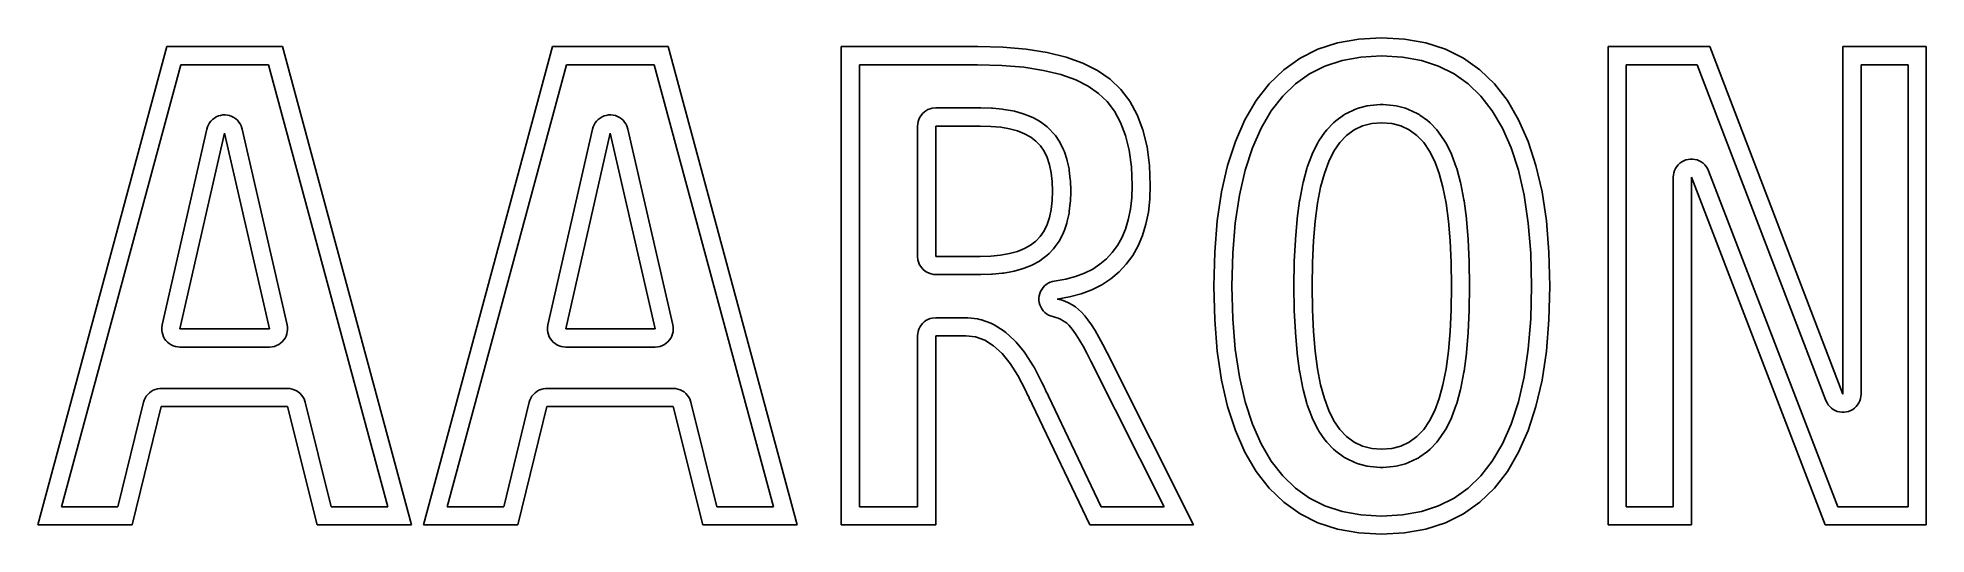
# Model space of a CAD drawing. Header units: metres. Extents: x -26.2 to 25.7, y -6.7 to 7.
import ezdxf

# ---------------------------------------------------------------- set-up
doc = ezdxf.new("R2010")
doc.units = ezdxf.units.M

msp = doc.modelspace()

# ---------------------------------------------------------------- linework, layer by layer
for p, q in [((9.52455, 6.84366), (8.98598, 6.66727)), ((10.1086, 6.94948), (9.52455, 6.84366)), ((10.7383, 6.98476), (10.1086, 6.94948)), ((11.3702, 6.94948), (10.7383, 6.98476)), ((11.9562, 6.84366), (11.3702, 6.94948)), ((12.4964, 6.66727), (11.9562, 6.84366)), ((-22.6953, 6.74348), (-26.248, -6.41875)), ((-25.5951, -5.91875), (-22.3124, 6.24348)), ((-19.5128, 6.74348), (-22.6953, 6.74348)), ((-22.3124, 6.24348), (-19.8957, 6.24348)), ((-19.8957, 6.24348), (-16.613, -5.91875)), ((-15.9602, -6.41875), (-19.5128, 6.74348)), ((-12.0798, 6.74348), (-15.6324, -6.41875)), ((-14.9796, -5.91875), (-11.6968, 6.24348)), ((-8.89723, 6.74348), (-12.0798, 6.74348)), ((-11.6968, 6.24348), (-9.28017, 6.24348)), ((-9.28017, 6.24348), (-5.99744, -5.91875)), ((-5.34459, -6.41875), (-8.89723, 6.74348)), ((-0.379868, 6.74348), (-4.1353, 6.74348)), ((-4.1353, 6.74348), (-4.1353, -6.41875)), ((-3.6353, -5.91875), (-3.6353, 6.24348)), ((-3.6353, 6.24348), (-0.386688, 6.24348)), ((-0.386688, 6.24348), (0.288162, 6.22569)), ((0.316284, 6.72513), (-0.379868, 6.74348)), ((0.953979, 6.67007), (0.316284, 6.72513)), ((1.53319, 6.57829), (0.953979, 6.67007)), ((2.05392, 6.44981), (1.53319, 6.57829)), ((2.5162, 6.28464), (2.05392, 6.44981)), ((2.92, 6.08275), (2.5162, 6.28464)), ((8.49292, 6.42032), (8.04539, 6.10281)), ((8.98598, 6.66727), (8.49292, 6.42032)), ((9.17683, 6.20364), (9.64749, 6.35779)), ((9.64749, 6.35779), (10.1674, 6.45198)), ((10.1674, 6.45198), (10.7384, 6.48398)), ((10.7384, 6.48398), (11.3115, 6.45198)), ((11.3115, 6.45198), (11.8337, 6.35768)), ((11.8337, 6.35768), (12.306, 6.20345)), ((12.9907, 6.42032), (12.4964, 6.66727)), ((13.4391, 6.10281), (12.9907, 6.42032)), ((19.7669, 6.74348), (16.9724, 6.74348)), ((16.9724, 6.74348), (16.9724, -6.41875)), ((17.4724, -5.91875), (17.4724, 6.24348)), ((17.4724, 6.24348), (19.4231, 6.24348)), ((19.4231, 6.24348), (22.9674, -3.00078)), ((23.4342, -2.82178), (19.7669, 6.74348)), ((25.7264, 6.74348), (23.4342, 6.74348)), ((23.4342, 6.74348), (23.4342, -2.82178)), ((23.9342, -2.82178), (23.9342, 6.24348)), ((23.9342, 6.24348), (25.2264, 6.24348)), ((25.2264, 6.24348), (25.2264, -5.91875)), ((25.7264, -6.41875), (25.7264, 6.74348)), ((0.288162, 6.22569), (0.893417, 6.17343)), ((0.893417, 6.17343), (1.43396, 6.08778)), ((1.43396, 6.08778), (1.90958, 5.97044)), ((1.90958, 5.97044), (2.31952, 5.82396)), ((2.31952, 5.82396), (2.66483, 5.65132)), ((3.26532, 5.84415), (2.92, 6.08275)), ((3.55887, 5.56416), (3.26532, 5.84415)), ((8.04539, 6.10281), (7.64339, 5.71477)), ((8.36545, 5.71683), (8.75102, 5.99037)), ((8.75102, 5.99037), (9.17683, 6.20364)), ((12.306, 6.20345), (12.733, 5.99014)), ((12.733, 5.99014), (13.1193, 5.71661)), ((13.8417, 5.71477), (13.4391, 6.10281)), ((2.66483, 5.65132), (2.94872, 5.45515)), ((2.94872, 5.45515), (3.18513, 5.22968)), ((3.18513, 5.22968), (3.38658, 4.96523)), ((3.80725, 5.23811), (3.55887, 5.56416)), ((4.01047, 4.86603), (3.80725, 5.23811)), ((7.2869, 5.25615), (6.97701, 4.72861)), ((7.64339, 5.71477), (7.2869, 5.25615)), ((7.7016, 4.97496), (8.01628, 5.37979)), ((8.01628, 5.37979), (8.36545, 5.71683)), ((13.1193, 5.71661), (13.4689, 5.37961)), ((13.4689, 5.37961), (13.7837, 4.97487)), ((14.1983, 5.25615), (13.8417, 5.71477)), ((14.5082, 4.72861), (14.1983, 5.25615)), ((-21.4823, 4.69391), (-21.5209, 4.64442)), ((-21.4377, 4.73814), (-21.4823, 4.69391)), ((-21.3879, 4.77644), (-21.4377, 4.73814)), ((-21.3338, 4.80821), (-21.3879, 4.77644)), ((-21.2761, 4.83293), (-21.3338, 4.80821)), ((-21.2157, 4.85023), (-21.2761, 4.83293)), ((-21.1536, 4.85983), (-21.2157, 4.85023)), ((-21.0909, 4.86157), (-21.1536, 4.85983)), ((-21.0284, 4.85544), (-21.0909, 4.86157)), ((-20.9672, 4.84151), (-21.0284, 4.85544)), ((-20.9082, 4.82002), (-20.9672, 4.84151)), ((-20.8523, 4.79132), (-20.9082, 4.82002)), ((-20.8005, 4.75583), (-20.8523, 4.79132)), ((-20.7536, 4.71413), (-20.8005, 4.75583)), ((-20.7122, 4.66689), (-20.7536, 4.71413)), ((-10.8667, 4.69391), (-10.9054, 4.64442)), ((-10.8221, 4.73814), (-10.8667, 4.69391)), ((-10.7724, 4.77644), (-10.8221, 4.73814)), ((-10.7182, 4.80821), (-10.7724, 4.77644)), ((-10.6605, 4.83293), (-10.7182, 4.80821)), ((-10.6001, 4.85023), (-10.6605, 4.83293)), ((-10.5381, 4.85983), (-10.6001, 4.85023)), ((-10.4753, 4.86157), (-10.5381, 4.85983)), ((-10.4128, 4.85544), (-10.4753, 4.86157)), ((-10.3516, 4.84151), (-10.4128, 4.85544)), ((-10.2926, 4.82002), (-10.3516, 4.84151)), ((-10.2368, 4.79132), (-10.2926, 4.82002)), ((-10.185, 4.75583), (-10.2368, 4.79132)), ((-10.138, 4.71414), (-10.185, 4.75583)), ((-10.0967, 4.66689), (-10.138, 4.71414)), ((-2.01895, 4.67967), (-2.03072, 4.618)), ((-1.99954, 4.7394), (-2.01895, 4.67967)), ((-1.97281, 4.7962), (-1.99954, 4.7394)), ((-1.93916, 4.84923), (-1.97281, 4.7962)), ((-1.89914, 4.8976), (-1.93916, 4.84923)), ((-1.85336, 4.94058), (-1.89914, 4.8976)), ((-1.80257, 4.97749), (-1.85336, 4.94058)), ((-1.74754, 5.00774), (-1.80257, 4.97749)), ((-1.68916, 5.03085), (-1.74754, 5.00774)), ((-1.62834, 5.04648), (-1.68916, 5.03085)), ((-1.53465, 5.05533), (-1.62834, 5.04648)), ((-0.30928, 5.05533), (-1.53465, 5.05533)), ((-0.294937, 5.05513), (-0.30928, 5.05533)), ((-0.000244, 5.04668), (-0.294937, 5.05513)), ((0.032257, 5.04468), (-0.000244, 5.04668)), ((0.301743, 5.01932), (0.032257, 5.04468)), ((0.340134, 5.01419), (0.301743, 5.01932)), ((0.584442, 4.97192), (0.340134, 5.01419)), ((0.629562, 4.96196), (0.584442, 4.97192)), ((0.848694, 4.90279), (0.629562, 4.96196)), ((0.900909, 4.88556), (0.848694, 4.90279)), ((1.09485, 4.80949), (0.900909, 4.88556)), ((1.15359, 4.78192), (1.09485, 4.80949)), ((1.32234, 4.68893), (1.15359, 4.78192)), ((1.38493, 4.64807), (1.32234, 4.68893)), ((3.38658, 4.96523), (3.55504, 4.65678)), ((4.16853, 4.44786), (4.01047, 4.86603)), ((6.97701, 4.72861), (6.71478, 4.13374)), ((7.42281, 4.50034), (7.7016, 4.97496)), ((9.48041, 4.70363), (9.41325, 4.64468)), ((9.68822, 4.85542), (9.48041, 4.70363)), ((9.74115, 4.88919), (9.68822, 4.85542)), ((9.76973, 4.90382), (9.74115, 4.88919)), ((9.9995, 5.01227), (9.76973, 4.90382)), ((10.0878, 5.0442), (9.9995, 5.01227)), ((10.3395, 5.10925), (10.0878, 5.0442)), ((10.4251, 5.1236), (10.3395, 5.10925)), ((10.6988, 5.14528), (10.4251, 5.1236)), ((10.7774, 5.14529), (10.6988, 5.14528)), ((11.0534, 5.12361), (10.7774, 5.14529)), ((11.1384, 5.10948), (11.0534, 5.12361)), ((11.3921, 5.04443), (11.1384, 5.10948)), ((11.4801, 5.01283), (11.3921, 5.04443)), ((11.7114, 4.90439), (11.4801, 5.01283)), ((11.7665, 4.87422), (11.7114, 4.90439)), ((11.793, 4.85625), (11.7665, 4.87422)), ((12.002, 4.70445), (11.793, 4.85625)), ((12.0695, 4.64552), (12.002, 4.70445)), ((13.7837, 4.97487), (14.0624, 4.50035)), ((14.7704, 4.13374), (14.5082, 4.72861)), ((-21.596, 4.47273), (-22.8214, -0.916534)), ((-22.3338, -1.02739), (-21.1084, 4.36188)), ((-21.5782, 4.53297), (-21.596, 4.47273)), ((-21.5531, 4.5905), (-21.5782, 4.53297)), ((-21.5209, 4.64442), (-21.5531, 4.5905)), ((-21.1084, 4.36188), (-19.8743, -1.02739)), ((-20.6771, 4.61482), (-20.7122, 4.66689)), ((-20.6488, 4.55878), (-20.6771, 4.61482)), ((-20.621, 4.47348), (-20.6488, 4.55878)), ((-19.3869, -0.915787), (-20.621, 4.47348)), ((-10.9804, 4.47273), (-12.2058, -0.916534)), ((-11.7182, -1.02739), (-10.4929, 4.36188)), ((-10.9627, 4.53297), (-10.9804, 4.47273)), ((-10.9375, 4.5905), (-10.9627, 4.53297)), ((-10.9054, 4.64442), (-10.9375, 4.5905)), ((-10.4929, 4.36188), (-9.25876, -1.02739)), ((-10.0616, 4.61482), (-10.0967, 4.66689)), ((-10.0333, 4.55878), (-10.0616, 4.61482)), ((-10.0055, 4.47348), (-10.0333, 4.55878)), ((-8.77138, -0.915787), (-10.0055, 4.47348)), ((-2.03072, 4.618), (-2.03465, 4.55533)), ((-2.03465, 4.55533), (-2.03465, 0.969406)), ((-1.53465, 0.969406), (-1.53465, 4.55533)), ((-1.53465, 4.55533), (-0.30928, 4.55533)), ((-0.30928, 4.55533), (-0.014587, 4.54688)), ((-0.014587, 4.54688), (0.254898, 4.52151)), ((0.254898, 4.52151), (0.499207, 4.47925)), ((0.499207, 4.47925), (0.718338, 4.42007)), ((0.718338, 4.42007), (0.912277, 4.34401)), ((0.912277, 4.34401), (1.08102, 4.25102)), ((1.08102, 4.25102), (1.22458, 4.14114)), ((1.52849, 4.53819), (1.38493, 4.64807)), ((1.589, 4.48349), (1.52849, 4.53819)), ((1.71062, 4.35403), (1.589, 4.48349)), ((1.75999, 4.29233), (1.71062, 4.35403)), ((1.8629, 4.14059), (1.75999, 4.29233)), ((3.55504, 4.65678), (3.68994, 4.2999)), ((3.68994, 4.2999), (3.78929, 3.89139)), ((4.28143, 3.98366), (4.16853, 4.44786)), ((7.18262, 3.95546), (7.42281, 4.50034)), ((9.17737, 4.38786), (9.01344, 4.14931)), ((9.22739, 4.44951), (9.17737, 4.38786)), ((9.41325, 4.64468), (9.22739, 4.44951)), ((9.58946, 4.10469), (9.77533, 4.29987)), ((9.77533, 4.29987), (9.98314, 4.45166)), ((9.98314, 4.45166), (10.2129, 4.5601)), ((10.2129, 4.5601), (10.4646, 4.62515)), ((10.4646, 4.62515), (10.7383, 4.64684)), ((10.7383, 4.64684), (11.0142, 4.62515)), ((11.0142, 4.62515), (11.2679, 4.5601)), ((11.2679, 4.5601), (11.4992, 4.45166)), ((11.4992, 4.45166), (11.7083, 4.29987)), ((11.7083, 4.29987), (11.895, 4.10469)), ((12.2563, 4.45035), (12.0695, 4.64552)), ((12.3067, 4.38844), (12.2563, 4.45035)), ((12.4711, 4.14989), (12.3067, 4.38844)), ((14.0624, 4.50035), (14.3026, 3.95547)), ((1.22458, 4.14114), (1.34619, 4.01169)), ((1.34619, 4.01169), (1.4491, 3.85995)), ((1.4491, 3.85995), (1.53328, 3.68591)), ((1.53328, 3.68591), (1.59877, 3.48958)), ((1.8992, 4.07767), (1.8629, 4.14059)), ((1.98338, 3.90363), (1.8992, 4.07767)), ((2.00758, 3.84413), (1.98338, 3.90363)), ((2.07307, 3.6478), (2.00758, 3.84413)), ((2.08771, 3.59416), (2.07307, 3.6478)), ((3.78929, 3.89139), (3.85051, 3.43027)), ((4.34917, 3.47339), (4.28143, 3.98366)), ((6.71478, 4.13374), (6.50024, 3.47156)), ((6.9827, 3.33842), (7.18262, 3.95546)), ((8.81436, 3.75699), (8.69275, 3.42668)), ((8.83701, 3.80913), (8.81436, 3.75699)), ((8.97897, 4.09103), (8.83701, 3.80913)), ((9.01344, 4.14931), (8.97897, 4.09103)), ((9.28357, 3.58423), (9.42554, 3.86613)), ((9.42554, 3.86613), (9.58946, 4.10469)), ((11.895, 4.10469), (12.0594, 3.86613)), ((12.0594, 3.86613), (12.2015, 3.58423)), ((12.5059, 4.0912), (12.4711, 4.14989)), ((12.648, 3.8093), (12.5059, 4.0912)), ((12.6707, 3.75703), (12.648, 3.8093)), ((12.7924, 3.42673), (12.6707, 3.75703)), ((14.3026, 3.95547), (14.5025, 3.33846)), ((14.985, 3.47156), (14.7704, 4.13374)), ((19.2331, 3.64552), (19.1708, 3.63766)), ((19.2959, 3.64552), (19.2331, 3.64552)), ((19.3582, 3.63766), (19.2959, 3.64552)), ((1.59877, 3.48958), (1.64554, 3.27094)), ((1.64554, 3.27094), (1.6736, 3.03001)), ((2.13448, 3.37552), (2.08771, 3.59416)), ((2.14218, 3.32878), (2.13448, 3.37552)), ((2.17024, 3.08786), (2.14218, 3.32878)), ((3.85051, 3.43027), (3.87138, 2.91588)), ((4.37175, 2.91707), (4.34917, 3.47339)), ((6.50024, 3.47156), (6.33339, 2.74205)), ((6.82504, 2.64911), (6.9827, 3.33842)), ((8.67902, 3.38342), (8.57611, 2.99968)), ((8.69275, 3.42668), (8.67902, 3.38342)), ((9.05905, 2.87018), (9.16196, 3.25392)), ((9.16196, 3.25392), (9.28357, 3.58423)), ((12.2015, 3.58423), (12.3232, 3.25392)), ((12.3232, 3.25392), (12.4261, 2.87018)), ((12.8061, 3.38344), (12.7924, 3.42673)), ((12.909, 2.99969), (12.8061, 3.38344)), ((14.5025, 3.33846), (14.6602, 2.64906)), ((15.1519, 2.74205), (14.985, 3.47156)), ((18.7684, 3.20918), (18.7645, 3.14651)), ((18.7645, 3.14651), (18.7645, -5.91875)), ((18.7802, 3.27086), (18.7684, 3.20918)), ((18.7996, 3.33058), (18.7802, 3.27086)), ((18.8263, 3.38739), (18.7996, 3.33058)), ((18.86, 3.44041), (18.8263, 3.38739)), ((18.9, 3.48878), (18.86, 3.44041)), ((18.9458, 3.53177), (18.9, 3.48878)), ((18.9966, 3.56868), (18.9458, 3.53177)), ((19.0516, 3.59892), (18.9966, 3.56868)), ((19.11, 3.62204), (19.0516, 3.59892)), ((19.1708, 3.63766), (19.11, 3.62204)), ((19.2645, 3.14651), (22.9494, -6.41875)), ((19.2645, -6.41875), (19.2645, 3.14651)), ((19.419, 3.62204), (19.3582, 3.63766)), ((19.4774, 3.59892), (19.419, 3.62204)), ((19.5324, 3.56868), (19.4774, 3.59892)), ((19.5832, 3.53177), (19.5324, 3.56868)), ((19.629, 3.48878), (19.5832, 3.53177)), ((19.669, 3.44041), (19.629, 3.48878)), ((19.7026, 3.38739), (19.669, 3.44041)), ((19.731, 3.32626), (19.7026, 3.38739)), ((23.2926, -5.91875), (19.731, 3.32626)), ((1.68295, 2.76678), (1.67351, 2.50346)), ((1.6736, 3.03001), (1.68295, 2.76678)), ((2.17328, 3.04778), (2.17024, 3.08786)), ((2.17319, 2.48553), (2.18263, 2.74886)), ((2.18263, 2.78455), (2.17328, 3.04778)), ((2.18263, 2.74886), (2.18263, 2.78455)), ((3.87138, 2.91588), (3.85928, 2.57791)), ((4.35826, 2.54044), (4.37175, 2.91707)), ((6.33339, 2.74205), (6.2142, 1.94522)), ((6.71114, 1.8876), (6.82504, 2.64911)), ((8.56807, 2.96474), (8.48387, 2.52753)), ((8.57611, 2.99968), (8.56807, 2.96474)), ((8.97485, 2.43297), (9.05905, 2.87018)), ((12.4261, 2.87018), (12.5103, 2.43297)), ((12.9171, 2.96477), (12.909, 2.99969)), ((13.0013, 2.52756), (12.9171, 2.96477)), ((14.6602, 2.64906), (14.7741, 1.8876)), ((15.271, 1.94522), (15.1519, 2.74205)), ((1.64517, 2.26225), (1.59796, 2.04315)), ((1.67351, 2.50346), (1.64517, 2.26225)), ((2.08675, 1.93784), (2.13396, 2.15694)), ((2.13396, 2.15694), (2.14175, 2.20392)), ((2.14175, 2.20392), (2.17009, 2.44513)), ((2.17009, 2.44513), (2.17319, 2.48553)), ((3.82349, 2.26494), (3.76514, 1.97849)), ((3.85928, 2.57791), (3.82349, 2.26494)), ((4.25031, 1.85522), (4.31778, 2.18649)), ((4.31778, 2.18649), (4.35826, 2.54044)), ((8.47925, 2.4991), (8.41377, 2.00845)), ((8.48387, 2.52753), (8.47925, 2.4991)), ((8.90938, 1.94232), (8.97485, 2.43297)), ((12.5103, 2.43297), (12.5758, 1.94232)), ((13.006, 2.49911), (13.0013, 2.52756)), ((13.0714, 2.00847), (13.006, 2.49911)), ((1.44684, 1.6713), (1.34294, 1.51852)), ((1.53185, 1.84618), (1.44684, 1.6713)), ((1.59796, 2.04315), (1.53185, 1.84618)), ((1.89653, 1.45271), (1.98154, 1.62759)), ((1.98154, 1.62759), (2.00586, 1.68707)), ((2.00586, 1.68707), (2.07198, 1.88405)), ((2.07198, 1.88405), (2.08675, 1.93784)), ((3.68542, 1.71803), (3.58513, 1.4819)), ((3.76514, 1.97849), (3.68542, 1.71803)), ((4.15585, 1.54662), (4.25031, 1.85522)), ((6.2142, 1.94522), (6.14268, 1.08109)), ((6.64215, 1.05406), (6.71114, 1.8876)), ((8.41121, 1.98514), (8.36444, 1.44102)), ((8.41377, 2.00845), (8.41121, 1.98514)), ((8.86261, 1.39821), (8.90938, 1.94232)), ((12.5758, 1.94232), (12.6226, 1.39821)), ((13.074, 1.98515), (13.0714, 2.00847)), ((13.1208, 1.44104), (13.074, 1.98515)), ((14.7741, 1.8876), (14.8431, 1.05406)), ((15.3426, 1.08109), (15.271, 1.94522)), ((0.494064, 1.04626), (0.250931, 1.00357)), ((0.712555, 1.10605), (0.494064, 1.04626)), ((0.906403, 1.18291), (0.712555, 1.10605)), ((1.07561, 1.27686), (0.906403, 1.18291)), ((1.22015, 1.38788), (1.07561, 1.27686)), ((1.34294, 1.51852), (1.22015, 1.38788)), ((1.52472, 0.991348), (1.58449, 1.04546)), ((1.58449, 1.04546), (1.70728, 1.1761)), ((1.70728, 1.1761), (1.75639, 1.23735)), ((1.75639, 1.23735), (1.86029, 1.39012)), ((1.86029, 1.39012), (1.89653, 1.45271)), ((3.32411, 1.07549), (3.16397, 0.903152)), ((3.46475, 1.26837), (3.32411, 1.07549)), ((3.58513, 1.4819), (3.46475, 1.26837)), ((3.88599, 0.997437), (4.03441, 1.2607)), ((4.03441, 1.2607), (4.15585, 1.54662)), ((6.14268, 1.08109), (6.11885, 0.149628)), ((6.619, 0.149658), (6.64215, 1.05406)), ((8.36316, 1.42168), (8.33508, 0.824112)), ((8.36444, 1.44102), (8.36316, 1.42168)), ((8.83453, 0.800644), (8.86261, 1.39821)), ((12.6226, 1.39821), (12.6507, 0.800644)), ((13.1221, 1.42168), (13.1208, 1.44104)), ((13.1501, 0.824112), (13.1221, 1.42168)), ((14.8431, 1.05406), (14.8662, 0.149658)), ((15.3664, 0.149628), (15.3426, 1.08109)), ((-2.03465, 0.969406), (-2.0258, 0.875717)), ((-2.0258, 0.875717), (-2.01018, 0.814896)), ((-2.01018, 0.814896), (-1.98706, 0.756516)), ((-1.98706, 0.756516), (-1.95682, 0.701492)), ((-1.95682, 0.701492), (-1.91991, 0.650696)), ((-1.91991, 0.650696), (-1.87692, 0.604919)), ((-1.87692, 0.604919), (-1.82855, 0.564896)), ((-1.82855, 0.564896), (-1.77553, 0.53125)), ((-1.77553, 0.53125), (-1.71872, 0.504517)), ((-0.30928, 0.969406), (-1.53465, 0.969406)), ((-0.016846, 0.977936), (-0.30928, 0.969406)), ((0.250931, 1.00357), (-0.016846, 0.977936)), ((0.337402, 0.511108), (0.580536, 0.553802)), ((0.580536, 0.553802), (0.626022, 0.563995)), ((0.626022, 0.563995), (0.844513, 0.623779)), ((0.844513, 0.623779), (0.896835, 0.641251)), ((0.896835, 0.641251), (1.09068, 0.718109)), ((1.09068, 0.718109), (1.14912, 0.745773)), ((1.14912, 0.745773), (1.31833, 0.839722)), ((1.31833, 0.839722), (1.38017, 0.880325)), ((1.38017, 0.880325), (1.52472, 0.991348)), ((2.78598, 0.620819), (2.56386, 0.508713)), ((2.98534, 0.752136), (2.78598, 0.620819)), ((3.16397, 0.903152), (2.98534, 0.752136)), ((3.28526, 0.350967), (3.50978, 0.540771)), ((3.50978, 0.540771), (3.71057, 0.756851)), ((3.71057, 0.756851), (3.88599, 0.997437)), ((8.33458, 0.807831), (8.32523, 0.156815)), ((8.33508, 0.824112), (8.33458, 0.807831)), ((8.82518, 0.149628), (8.83453, 0.800644)), ((12.6507, 0.800644), (12.66, 0.149628)), ((13.1507, 0.807831), (13.1501, 0.824112)), ((13.16, 0.156815), (13.1507, 0.807831)), ((-1.71872, 0.504517), (-1.659, 0.485107)), ((-1.659, 0.485107), (-1.59732, 0.473343)), ((-1.59732, 0.473343), (-1.53465, 0.469406)), ((-1.53465, 0.469406), (-0.30928, 0.469406)), ((-0.30928, 0.469406), (-0.294708, 0.46962)), ((-0.294708, 0.46962), (-0.002274, 0.478149)), ((-0.002274, 0.478149), (0.030808, 0.480209)), ((0.030808, 0.480209), (0.298584, 0.505844)), ((0.298584, 0.505844), (0.337402, 0.511108)), ((1.35223, 0.004913), (1.32962, -0.053665)), ((1.382, 0.060196), (1.35223, 0.004913)), ((1.41847, 0.111298), (1.382, 0.060196)), ((1.46106, 0.15744), (1.41847, 0.111298)), ((1.50909, 0.197876), (1.46106, 0.15744)), ((1.56183, 0.231979), (1.50909, 0.197876)), ((1.61841, 0.259201), (1.56183, 0.231979)), ((1.67795, 0.279114), (1.61841, 0.259201)), ((1.72249, 0.288818), (1.67795, 0.279114)), ((2.0435, 0.343506), (1.72249, 0.288818)), ((2.31683, 0.416016), (2.0435, 0.343506)), ((2.56386, 0.508713), (2.31683, 0.416016)), ((2.46921, -0.060852), (2.76497, 0.05014)), ((2.76497, 0.05014), (3.03699, 0.187424)), ((3.03699, 0.187424), (3.28526, 0.350967)), ((6.11885, 0.149628), (6.14268, -0.77948)), ((6.64215, -0.752274), (6.619, 0.149658)), ((8.32523, 0.156815), (8.32523, 0.142426)), ((8.32523, 0.142426), (8.33458, -0.506241)), ((8.83453, -0.499039), (8.82518, 0.149628)), ((12.66, 0.149628), (12.6507, -0.499039)), ((13.1507, -0.506241), (13.16, 0.142426)), ((13.16, 0.142426), (13.16, 0.156815)), ((14.8662, 0.149658), (14.8431, -0.752274)), ((15.3426, -0.77948), (15.3664, 0.149628)), ((1.31453, -0.114624), (1.30719, -0.176987)), ((1.30719, -0.176987), (1.30774, -0.239777)), ((1.30774, -0.239777), (1.31613, -0.302002)), ((1.32962, -0.053665), (1.31453, -0.114624)), ((1.31613, -0.302002), (1.33228, -0.362671)), ((1.33228, -0.362671), (1.3559, -0.420853)), ((1.3559, -0.420853), (1.38661, -0.475616)), ((1.38661, -0.475616), (1.42395, -0.526093)), ((1.80646, -0.204086), (2.1497, -0.145615)), ((1.91522, -0.231018), (1.80646, -0.204086)), ((2.01984, -0.266403), (1.91522, -0.231018)), ((2.12032, -0.310242), (2.01984, -0.266403)), ((2.21664, -0.362534), (2.12032, -0.310242)), ((2.1497, -0.145615), (2.46921, -0.060852)), ((2.30882, -0.423294), (2.21664, -0.362534)), ((2.39687, -0.492508), (2.30882, -0.423294)), ((2.48077, -0.570175), (2.39687, -0.492508)), ((8.33458, -0.506241), (8.33508, -0.522583)), ((8.86261, -1.09462), (8.83453, -0.499039)), ((12.6507, -0.499039), (12.6226, -1.09462)), ((13.1501, -0.522583), (13.1507, -0.506241)), ((-22.8214, -0.916534), (-22.8328, -0.995987)), ((-22.8328, -0.995987), (-22.8328, -1.05879)), ((-19.8743, -1.02739), (-22.3338, -1.02739)), ((-19.3768, -0.977753), (-19.3869, -0.915787)), ((-19.3745, -1.0405), (-19.3768, -0.977753)), ((-12.2058, -0.916534), (-12.2172, -0.995987)), ((-12.2172, -0.995987), (-12.2172, -1.05879)), ((-9.25876, -1.02739), (-11.7182, -1.02739)), ((-8.76123, -0.977753), (-8.77138, -0.915787)), ((-8.75893, -1.0405), (-8.76123, -0.977753)), ((-1.99954, -1.03467), (-2.01895, -1.09439)), ((-1.97281, -0.977859), (-1.99954, -1.03467)), ((-1.93916, -0.924835), (-1.97281, -0.977859)), ((-1.89914, -0.876465), (-1.93916, -0.924835)), ((-1.85336, -0.833481), (-1.89914, -0.876465)), ((-1.80257, -0.79657), (-1.85336, -0.833481)), ((-1.74754, -0.766327), (-1.80257, -0.79657)), ((-1.68916, -0.74321), (-1.74754, -0.766327)), ((-1.62834, -0.727585), (-1.68916, -0.74321)), ((-1.53465, -0.718735), (-1.62834, -0.727585)), ((-0.706039, -0.718735), (-1.53465, -0.718735)), ((-0.648926, -0.722), (-0.706039, -0.718735)), ((-0.384445, -0.752411), (-0.648926, -0.722)), ((-0.322632, -0.763489), (-0.384445, -0.752411)), ((-0.272842, -0.778473), (-0.322632, -0.763489)), ((-0.018448, -0.869659), (-0.272842, -0.778473)), ((0.039215, -0.894516), (-0.018448, -0.869659)), ((0.076965, -0.915802), (0.039215, -0.894516)), ((0.321259, -1.06779), (0.076965, -0.915802)), ((1.42395, -0.526093), (1.46733, -0.571503)), ((1.46733, -0.571503), (1.51605, -0.611099)), ((1.51605, -0.611099), (1.56935, -0.644287)), ((1.56935, -0.644287), (1.6264, -0.670532)), ((1.6264, -0.670532), (1.68628, -0.689423)), ((1.68628, -0.689423), (1.77481, -0.711349)), ((1.77481, -0.711349), (1.83932, -0.73317)), ((1.83932, -0.73317), (1.90077, -0.759979)), ((1.90077, -0.759979), (1.95926, -0.791733)), ((1.95926, -0.791733), (2.01624, -0.829285)), ((2.01624, -0.829285), (2.07193, -0.873062)), ((2.07193, -0.873062), (2.12538, -0.922546)), ((2.12538, -0.922546), (2.18236, -0.98526)), ((2.18236, -0.98526), (2.25177, -1.07433)), ((2.56525, -0.663147), (2.48077, -0.570175)), ((2.65492, -0.778244), (2.56525, -0.663147)), ((2.74983, -0.915497), (2.65492, -0.778244)), ((2.84995, -1.07487), (2.74983, -0.915497)), ((6.14268, -0.77948), (6.2142, -1.64163)), ((6.71114, -1.58389), (6.64215, -0.752274)), ((8.33508, -0.522583), (8.36316, -1.11816)), ((13.1221, -1.11816), (13.1501, -0.522583)), ((14.8431, -0.752274), (14.7741, -1.58389)), ((15.271, -1.64163), (15.3426, -0.77948)), ((-22.8328, -1.05879), (-22.825, -1.12108)), ((-22.825, -1.12108), (-22.8093, -1.1819)), ((-22.8093, -1.1819), (-22.7862, -1.24028)), ((-22.7862, -1.24028), (-22.756, -1.2953)), ((-22.756, -1.2953), (-22.7191, -1.3461)), ((-22.7191, -1.3461), (-22.6761, -1.39188)), ((-22.6761, -1.39188), (-22.6277, -1.4319)), ((-22.6277, -1.4319), (-22.5747, -1.46555)), ((-22.5747, -1.46555), (-22.5179, -1.49228)), ((-22.5179, -1.49228), (-22.4581, -1.51169)), ((-22.4581, -1.51169), (-22.3965, -1.52345)), ((-22.3965, -1.52345), (-22.3338, -1.52739)), ((-22.3338, -1.52739), (-19.8743, -1.52739)), ((-19.8743, -1.52739), (-19.7935, -1.52081)), ((-19.7935, -1.52081), (-19.7323, -1.50681)), ((-19.7323, -1.50681), (-19.6734, -1.48523)), ((-19.6734, -1.48523), (-19.6176, -1.45644)), ((-19.6176, -1.45644), (-19.5658, -1.42087)), ((-19.5658, -1.42087), (-19.5189, -1.3791)), ((-19.5189, -1.3791), (-19.4777, -1.33179)), ((-19.4777, -1.33179), (-19.4426, -1.27966)), ((-19.4426, -1.27966), (-19.4144, -1.22357)), ((-19.4144, -1.22357), (-19.3935, -1.16438)), ((-19.3935, -1.16438), (-19.3801, -1.10304)), ((-19.3801, -1.10304), (-19.3745, -1.0405)), ((-12.2172, -1.05879), (-12.2094, -1.12108)), ((-12.2094, -1.12108), (-12.1938, -1.1819)), ((-12.1938, -1.1819), (-12.1706, -1.24028)), ((-12.1706, -1.24028), (-12.1404, -1.2953)), ((-12.1404, -1.2953), (-12.1035, -1.3461)), ((-12.1035, -1.3461), (-12.0605, -1.39188)), ((-12.0605, -1.39188), (-12.0121, -1.4319)), ((-12.0121, -1.4319), (-11.9591, -1.46555)), ((-11.9591, -1.46555), (-11.9023, -1.49228)), ((-11.9023, -1.49228), (-11.8426, -1.51169)), ((-11.8426, -1.51169), (-11.7809, -1.52345)), ((-11.7809, -1.52345), (-11.7182, -1.52739)), ((-11.7182, -1.52739), (-9.25876, -1.52739)), ((-9.25876, -1.52739), (-9.17798, -1.52081)), ((-9.17798, -1.52081), (-9.11678, -1.50681)), ((-9.11678, -1.50681), (-9.0578, -1.48523)), ((-9.0578, -1.48523), (-9.002, -1.45644)), ((-9.002, -1.45644), (-8.95026, -1.42087)), ((-8.95026, -1.42087), (-8.90337, -1.3791)), ((-8.90337, -1.3791), (-8.86209, -1.33179)), ((-8.86209, -1.33179), (-8.82707, -1.27966)), ((-8.82707, -1.27966), (-8.79886, -1.22357)), ((-8.79886, -1.22357), (-8.77789, -1.16438)), ((-8.77789, -1.16438), (-8.76451, -1.10304)), ((-8.76451, -1.10304), (-8.75893, -1.0405)), ((-2.03072, -1.15607), (-2.03465, -1.21873)), ((-2.03465, -1.21873), (-2.03465, -5.91875)), ((-2.01895, -1.09439), (-2.03072, -1.15607)), ((-1.53465, -1.21873), (-0.706039, -1.21873)), ((-1.53465, -6.41875), (-1.53465, -1.21873)), ((-0.706039, -1.21873), (-0.441559, -1.24915)), ((-0.441559, -1.24915), (-0.187164, -1.34033)), ((-0.187164, -1.34033), (0.057129, -1.49232)), ((0.057129, -1.49232), (0.291367, -1.70512)), ((0.393341, -1.12224), (0.321259, -1.06779)), ((0.627579, -1.33504), (0.393341, -1.12224)), ((0.678116, -1.38823), (0.627579, -1.33504)), ((0.902283, -1.66182), (0.678116, -1.38823)), ((2.25177, -1.07433), (2.33228, -1.19077)), ((2.33228, -1.19077), (2.42194, -1.3335)), ((2.42194, -1.3335), (2.51935, -1.50136)), ((2.51935, -1.50136), (2.62343, -1.6931)), ((2.95528, -1.25639), (2.84995, -1.07487)), ((3.06583, -1.46004), (2.95528, -1.25639)), ((3.18159, -1.68584), (3.06583, -1.46004)), ((8.36316, -1.11816), (8.36446, -1.13756)), ((8.36446, -1.13756), (8.41122, -1.68007)), ((8.90938, -1.63713), (8.86261, -1.09462)), ((12.6226, -1.09462), (12.5758, -1.63713)), ((13.074, -1.68008), (13.1208, -1.13757)), ((13.1208, -1.13757), (13.1221, -1.11816)), ((0.291367, -1.70512), (0.515533, -1.97871)), ((0.515533, -1.97871), (0.72963, -2.3131)), ((0.936615, -1.70911), (0.902283, -1.66182)), ((1.15071, -2.04349), (0.936615, -1.70911)), ((1.17392, -2.08374), (1.15071, -2.04349)), ((2.62343, -1.6931), (2.73599, -1.91266)), ((2.73599, -1.91266), (4.75076, -5.91875)), ((5.5619, -6.41875), (3.18159, -1.68584)), ((6.2142, -1.64163), (6.33339, -2.43683)), ((6.82504, -2.34387), (6.71114, -1.58389)), ((8.41122, -1.68007), (8.41379, -1.70343)), ((8.41379, -1.70343), (8.47926, -2.19284)), ((8.97485, -2.12654), (8.90938, -1.63713)), ((12.5758, -1.63713), (12.5103, -2.12654)), ((13.0059, -2.19286), (13.0714, -1.70345)), ((13.0714, -1.70345), (13.074, -1.68008)), ((14.7741, -1.58389), (14.6602, -2.34383)), ((15.1519, -2.43683), (15.271, -1.64163)), ((0.72963, -2.3131), (0.93364, -2.70828)), ((1.37793, -2.47893), (1.17392, -2.08374)), ((1.38681, -2.49702), (1.37793, -2.47893)), ((1.41814, -2.56422), (1.38681, -2.49702)), ((1.44748, -2.62675), (1.41814, -2.56422)), ((6.33339, -2.43683), (6.50024, -3.16507)), ((6.98264, -3.03172), (6.82504, -2.34387)), ((8.47926, -2.19284), (8.48392, -2.22128)), ((8.48392, -2.22128), (8.56812, -2.65761)), ((9.05905, -2.56287), (8.97485, -2.12654)), ((9.16196, -2.94611), (9.05905, -2.56287)), ((12.4261, -2.56287), (12.3232, -2.94611)), ((12.5103, -2.12654), (12.4261, -2.56287)), ((12.9171, -2.65764), (13.0013, -2.22131)), ((13.0013, -2.22131), (13.0059, -2.19286)), ((14.6602, -2.34383), (14.5026, -3.03175)), ((14.985, -3.16507), (15.1519, -2.43683)), ((-23.3397, -3.04715), (-24.04, -5.91875)), ((-23.321, -2.9872), (-23.3397, -3.04715)), ((-23.295, -2.93007), (-23.321, -2.9872)), ((-23.262, -2.87665), (-23.295, -2.93007)), ((-23.2225, -2.82779), (-23.262, -2.87665)), ((-23.1773, -2.78426), (-23.2225, -2.82779)), ((-23.1269, -2.74673), (-23.1773, -2.78426)), ((-23.0723, -2.71582), (-23.1269, -2.74673)), ((-23.0142, -2.692), (-23.0723, -2.71582)), ((-22.9536, -2.67564), (-23.0142, -2.692)), ((-22.8914, -2.66702), (-22.9536, -2.67564)), ((-22.8539, -2.66562), (-22.8914, -2.66702)), ((-19.3717, -2.66562), (-22.8539, -2.66562)), ((-19.3091, -2.66956), (-19.3717, -2.66562)), ((-19.2474, -2.68132), (-19.3091, -2.66956)), ((-19.1877, -2.70073), (-19.2474, -2.68132)), ((-19.1309, -2.72746), (-19.1877, -2.70073)), ((-19.0779, -2.76111), (-19.1309, -2.72746)), ((-19.0295, -2.80113), (-19.0779, -2.76111)), ((-18.9865, -2.84691), (-19.0295, -2.80113)), ((-18.9496, -2.89771), (-18.9865, -2.84691)), ((-18.9193, -2.95273), (-18.9496, -2.89771)), ((-18.8962, -3.01111), (-18.9193, -2.95273)), ((-18.8866, -3.04468), (-18.8962, -3.01111)), ((-18.1702, -5.91875), (-18.8866, -3.04468)), ((-12.7241, -3.04715), (-13.4245, -5.91875)), ((-12.7054, -2.9872), (-12.7241, -3.04715)), ((-12.6794, -2.93007), (-12.7054, -2.9872)), ((-12.6464, -2.87665), (-12.6794, -2.93007)), ((-12.607, -2.82779), (-12.6464, -2.87665)), ((-12.5617, -2.78426), (-12.607, -2.82779)), ((-12.5114, -2.74673), (-12.5617, -2.78426)), ((-12.4567, -2.71582), (-12.5114, -2.74673)), ((-12.3986, -2.692), (-12.4567, -2.71582)), ((-12.338, -2.67564), (-12.3986, -2.692)), ((-12.2758, -2.66702), (-12.338, -2.67564)), ((-12.2384, -2.66562), (-12.2758, -2.66702)), ((-8.75618, -2.66562), (-12.2384, -2.66562)), ((-8.69351, -2.66956), (-8.75618, -2.66562)), ((-8.63184, -2.68132), (-8.69351, -2.66956)), ((-8.57211, -2.70073), (-8.63184, -2.68132)), ((-8.5153, -2.72746), (-8.57211, -2.70073)), ((-8.46228, -2.76111), (-8.5153, -2.72746)), ((-8.41391, -2.80113), (-8.46228, -2.76111)), ((-8.37093, -2.84691), (-8.41391, -2.80113)), ((-8.33401, -2.89771), (-8.37093, -2.84691)), ((-8.30377, -2.95273), (-8.33401, -2.89771)), ((-8.28065, -3.01111), (-8.30377, -2.95273)), ((-8.27103, -3.04468), (-8.28065, -3.01111)), ((-7.55458, -5.91875), (-8.27103, -3.04468)), ((0.93364, -2.70828), (0.9655, -2.77663)), ((0.9655, -2.77663), (0.995544, -2.84065)), ((0.995544, -2.84065), (1.0238, -2.90036)), ((1.0238, -2.90036), (1.05025, -2.95576)), ((1.05025, -2.95576), (1.07489, -3.00685)), ((1.07489, -3.00685), (1.09773, -3.05362)), ((1.09773, -3.05362), (1.11876, -3.09607)), ((1.11876, -3.09607), (2.70567, -6.41875)), ((1.47574, -2.68646), (1.44748, -2.62675)), ((1.5006, -2.73853), (1.47574, -2.68646)), ((1.52524, -2.78961), (1.5006, -2.73853)), ((1.54701, -2.83418), (1.52524, -2.78961)), ((1.5668, -2.87415), (1.54701, -2.83418)), ((1.56995, -2.88058), (1.5668, -2.87415)), ((3.02098, -5.91875), (1.56995, -2.88058)), ((7.18253, -3.64784), (6.98264, -3.03172)), ((8.56812, -2.65761), (8.57616, -2.69254)), ((8.57616, -2.69254), (8.67906, -3.07578)), ((8.67906, -3.07578), (8.69278, -3.11894)), ((9.28357, -3.27625), (9.16196, -2.94611)), ((12.3232, -2.94611), (12.2015, -3.27625)), ((12.7924, -3.11899), (12.8061, -3.07579)), ((12.8061, -3.07579), (12.909, -2.69255)), ((12.909, -2.69255), (12.9171, -2.65764)), ((14.5026, -3.03175), (14.3027, -3.64784)), ((22.9674, -3.00078), (22.9961, -3.06265)), ((22.9961, -3.06265), (23.0297, -3.11568)), ((23.0297, -3.11568), (23.0697, -3.16405)), ((23.7987, -3.16405), (23.8387, -3.11568)), ((23.8387, -3.11568), (23.8724, -3.06265)), ((23.8724, -3.06265), (23.8991, -3.00584)), ((23.8991, -3.00584), (23.9185, -2.94612)), ((23.9185, -2.94612), (23.9303, -2.88445)), ((23.9303, -2.88445), (23.9342, -2.82178)), ((-23.6473, -6.41875), (-22.8539, -3.16562)), ((-22.8539, -3.16562), (-19.3717, -3.16562)), ((-19.3717, -3.16562), (-18.5608, -6.41875)), ((-13.0318, -6.41875), (-12.2384, -3.16562)), ((-12.2384, -3.16562), (-8.75618, -3.16562)), ((-8.75618, -3.16562), (-7.94524, -6.41875)), ((6.50024, -3.16507), (6.71478, -3.82635)), ((8.69278, -3.11894), (8.81439, -3.44908)), ((8.81439, -3.44908), (8.83701, -3.50114)), ((8.83701, -3.50114), (8.97897, -3.78304)), ((9.42554, -3.55814), (9.28357, -3.27625)), ((9.58946, -3.79666), (9.42554, -3.55814)), ((12.0594, -3.55814), (11.895, -3.79666)), ((12.2015, -3.27625), (12.0594, -3.55814)), ((12.5059, -3.78322), (12.648, -3.50133)), ((12.648, -3.50133), (12.6707, -3.44913)), ((12.6707, -3.44913), (12.7924, -3.11899)), ((14.7704, -3.82635), (14.985, -3.16507)), ((23.0697, -3.16405), (23.1155, -3.20703)), ((23.1155, -3.20703), (23.1663, -3.24394)), ((23.1663, -3.24394), (23.2213, -3.27419)), ((23.2213, -3.27419), (23.2797, -3.2973)), ((23.2797, -3.2973), (23.3405, -3.31293)), ((23.3405, -3.31293), (23.4028, -3.32079)), ((23.4028, -3.32079), (23.4656, -3.32079)), ((23.4656, -3.32079), (23.5279, -3.31293)), ((23.5279, -3.31293), (23.5887, -3.2973)), ((23.5887, -3.2973), (23.6471, -3.27419)), ((23.6471, -3.27419), (23.7021, -3.24394)), ((23.7021, -3.24394), (23.7529, -3.20703)), ((23.7529, -3.20703), (23.7987, -3.16405)), ((6.71478, -3.82635), (6.97701, -4.42068)), ((7.42276, -4.19232), (7.18253, -3.64784)), ((8.97897, -3.78304), (9.01347, -3.84132)), ((9.01347, -3.84132), (9.1774, -4.07985)), ((9.1774, -4.07985), (9.2274, -4.14151)), ((9.2274, -4.14151), (9.41327, -4.33665)), ((9.77533, -3.99181), (9.58946, -3.79666)), ((9.98314, -4.14359), (9.77533, -3.99181)), ((10.2129, -4.25201), (9.98314, -4.14359)), ((11.4992, -4.14359), (11.2679, -4.25201)), ((11.7083, -3.99181), (11.4992, -4.14359)), ((11.895, -3.79666), (11.7083, -3.99181)), ((12.0695, -4.33749), (12.2563, -4.14235)), ((12.2563, -4.14235), (12.3067, -4.08044)), ((12.3067, -4.08044), (12.4711, -3.84192)), ((12.4711, -3.84192), (12.5059, -3.78322)), ((14.3027, -3.64784), (14.0625, -4.19232)), ((14.5082, -4.42068), (14.7704, -3.82635)), ((6.97701, -4.42068), (7.2869, -4.94806)), ((7.70157, -4.66681), (7.42276, -4.19232)), ((8.0163, -5.07167), (7.70157, -4.66681)), ((9.41327, -4.33665), (9.48042, -4.39558)), ((9.48042, -4.39558), (9.68823, -4.54736)), ((9.68823, -4.54736), (9.71477, -4.56546)), ((9.71477, -4.56546), (9.76974, -4.59576)), ((9.76974, -4.59576), (9.99951, -4.70419)), ((10.4646, -4.31706), (10.2129, -4.25201)), ((10.7383, -4.33875), (10.4646, -4.31706)), ((11.0142, -4.31706), (10.7383, -4.33875)), ((11.2679, -4.25201), (11.0142, -4.31706)), ((11.4801, -4.70476), (11.7114, -4.59633)), ((11.7114, -4.59633), (11.74, -4.58182)), ((11.74, -4.58182), (11.793, -4.54819)), ((11.793, -4.54819), (12.002, -4.39641)), ((12.002, -4.39641), (12.0695, -4.33749)), ((13.7837, -4.66678), (13.4689, -5.0715)), ((14.0625, -4.19232), (13.7837, -4.66678)), ((14.1983, -4.94806), (14.5082, -4.42068)), ((7.2869, -4.94806), (7.64339, -5.40666)), ((8.36549, -5.40875), (8.0163, -5.07167)), ((9.99951, -4.70419), (10.0878, -4.73611)), ((10.0878, -4.73611), (10.3395, -4.80116)), ((10.3395, -4.80116), (10.4251, -4.81551)), ((10.4251, -4.81551), (10.6988, -4.83719)), ((10.6988, -4.83719), (10.7774, -4.8372)), ((10.7774, -4.8372), (11.0534, -4.81552)), ((11.0534, -4.81552), (11.1384, -4.80139)), ((11.1384, -4.80139), (11.3921, -4.73634)), ((11.3921, -4.73634), (11.4801, -4.70476)), ((13.4689, -5.0715), (13.1194, -5.40846)), ((13.8417, -5.40666), (14.1983, -4.94806)), ((7.64339, -5.40666), (8.04539, -5.79472)), ((8.75104, -5.68228), (8.36549, -5.40875)), ((9.17683, -5.89554), (8.75104, -5.68228)), ((12.733, -5.68207), (12.306, -5.89534)), ((13.1194, -5.40846), (12.733, -5.68207)), ((13.4391, -5.79472), (13.8417, -5.40666)), ((-24.04, -5.91875), (-25.5951, -5.91875)), ((-16.613, -5.91875), (-18.1702, -5.91875)), ((-13.4245, -5.91875), (-14.9796, -5.91875)), ((-5.99744, -5.91875), (-7.55458, -5.91875)), ((-2.03465, -5.91875), (-3.6353, -5.91875)), ((4.75076, -5.91875), (3.02098, -5.91875)), ((8.04539, -5.79472), (8.49292, -6.11221)), ((8.49292, -6.11221), (8.98598, -6.35916)), ((9.64748, -6.04968), (9.17683, -5.89554)), ((10.1674, -6.14389), (9.64748, -6.04968)), ((10.7384, -6.17589), (10.1674, -6.14389)), ((11.3117, -6.14388), (10.7384, -6.17589)), ((11.8336, -6.04962), (11.3117, -6.14388)), ((12.306, -5.89534), (11.8336, -6.04962)), ((12.4964, -6.35916), (12.9907, -6.11221)), ((12.9907, -6.11221), (13.4391, -5.79472)), ((18.7645, -5.91875), (17.4724, -5.91875)), ((25.2264, -5.91875), (23.2926, -5.91875)), ((-26.248, -6.41875), (-23.6473, -6.41875)), ((-18.5608, -6.41875), (-15.9602, -6.41875)), ((-15.6324, -6.41875), (-13.0318, -6.41875)), ((-7.94524, -6.41875), (-5.34459, -6.41875)), ((-4.1353, -6.41875), (-1.53465, -6.41875)), ((2.70567, -6.41875), (5.5619, -6.41875)), ((8.98598, -6.35916), (9.52455, -6.53555)), ((9.52455, -6.53555), (10.1086, -6.64139)), ((10.1086, -6.64139), (10.7383, -6.67667)), ((10.7383, -6.67667), (11.3702, -6.64139)), ((11.3702, -6.64139), (11.9562, -6.53555)), ((11.9562, -6.53555), (12.4964, -6.35916)), ((16.9724, -6.41875), (19.2645, -6.41875)), ((22.9494, -6.41875), (25.7264, -6.41875))]:
    msp.add_line(p, q)

doc.saveas('drawing.dxf')
